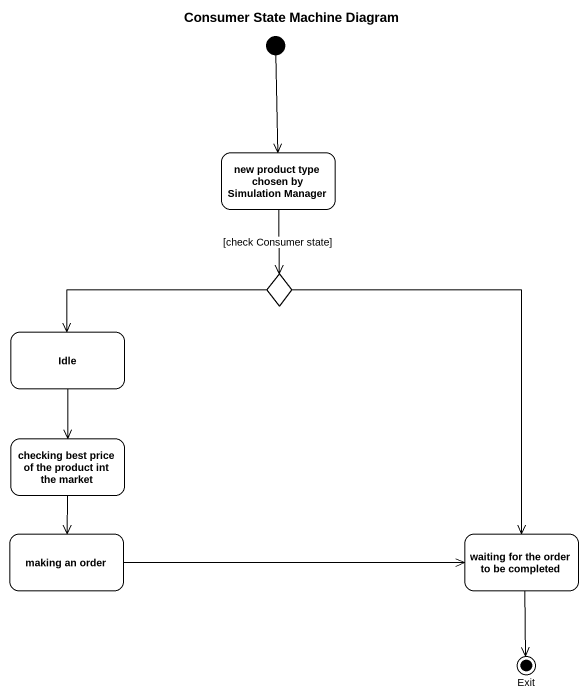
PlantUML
@startuml
title Consumer State Machine Diagram
hide empty description
state "new product type chosen by Simulation Manager" as new_product_type_chosen_by
state choice1 <<choice>>
state Idle
state "checking best price of the product int the market" as checking_best_price_of_the
state "making an order" as making_an_order
state "waiting for the order to be completed" as waiting_for_the_order_to_be
state Exit <<end>>
[*] --> new_product_type_chosen_by
new_product_type_chosen_by --> choice1 : [check Consumer state]
choice1 -left-> Idle
choice1 --> waiting_for_the_order_to_be
Idle --> checking_best_price_of_the
checking_best_price_of_the --> making_an_order
making_an_order -right-> waiting_for_the_order_to_be
waiting_for_the_order_to_be --> Exit
@enduml
